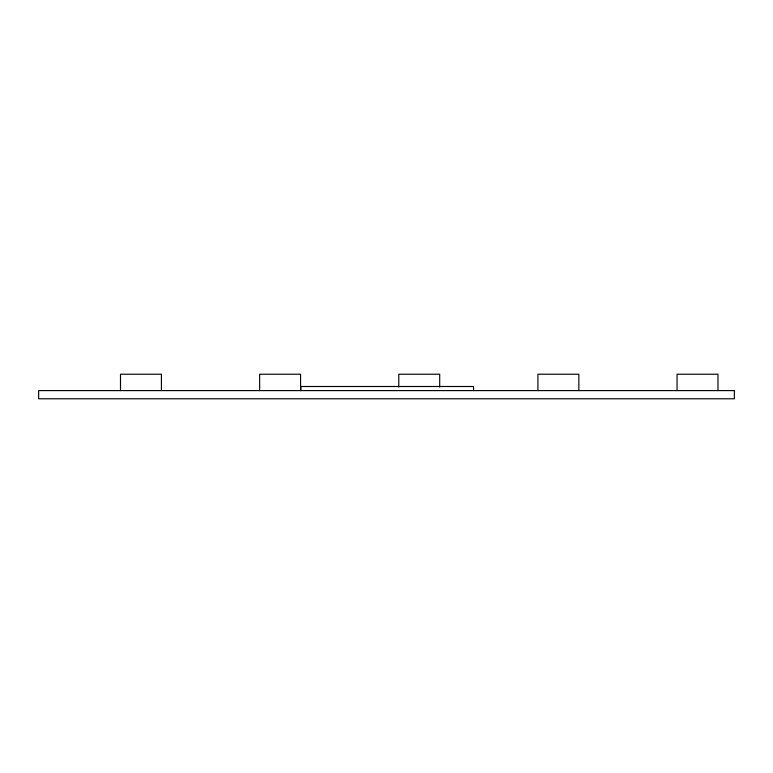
<?xml version="1.0" encoding="UTF-8"?>
<svg xmlns="http://www.w3.org/2000/svg" width="773" height="773" viewBox="0 0 773 773"><rect width="100%" height="100%" fill="white"/><g stroke="black" fill="none" stroke-linecap="round" stroke-linejoin="round"><path stroke-width="1.16" d="M717.982 390.597L717.982 374.219L677.061 374.219L677.061 390.597M578.842 390.597L578.842 374.219L537.921 374.219L537.921 390.597M473.54 390.597L473.54 386.5L300.842 386.5L300.842 390.597M439.702 387.089L439.702 374.219L398.781 374.219L398.781 387.089M300.562 390.597L300.562 374.219L259.641 374.219L259.641 390.597M161.422 390.597L161.422 374.219L120.501 374.219L120.501 390.597M734.35 390.597L38.65 390.597L38.65 398.781L734.35 398.781L734.35 390.597"/></g></svg>
